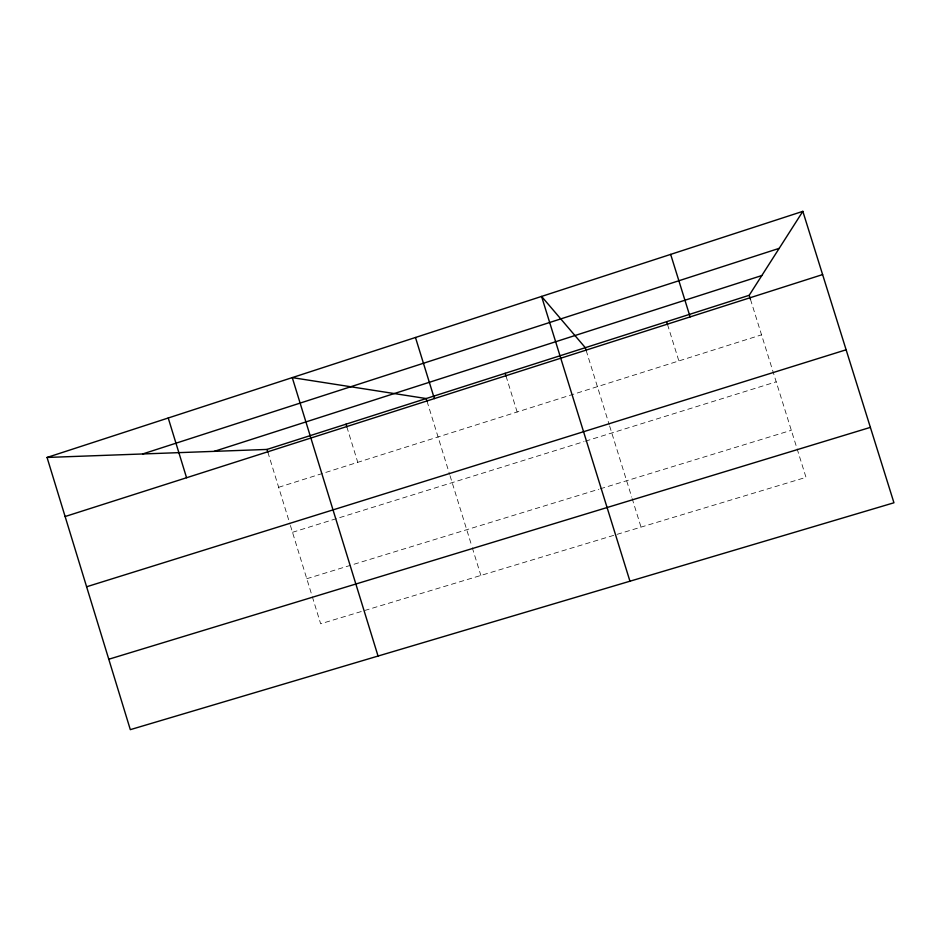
<?xml version="1.0" encoding="UTF-8"?>
<svg xmlns="http://www.w3.org/2000/svg" width="941" height="941" viewBox="0 0 941 941"><rect width="100%" height="100%" fill="white"/><g stroke="black" fill="none" stroke-linecap="round" stroke-linejoin="round"><path stroke-width="0.71" stroke-dasharray="4.71 3.53" d="M278.654 487.297L761.54 334.831M292.498 532.3L584.079 441.6M585.455 441.164L776.196 381.823M306.778 578.715L598.852 489.238M600.24 488.814L791.322 430.284M750.483 299.391L806.002 477.346L320.658 623.789L312.247 596.465M667.522 324.492L678.861 360.932M586.172 350.475L609.18 424.544M609.615 425.955L631.717 497.107M632.14 498.471L641.033 527.125M506.023 376.071L517.15 411.993M427.038 401.289L449.61 474.323M450.033 475.711L471.876 546.345M472.3 547.733L480.863 575.445M346.841 426.908L357.768 462.313M267.867 452.233L289.981 524.113M290.404 525.478L311.824 595.1"/><path stroke-width="1.41" d="M47.05 457.455L267.009 449.433L749.201 295.298L802.838 211.349L893.95 502.776L130.317 729.651L47.05 457.455L802.838 211.349M142.62 453.974L779.195 248.353M214.219 451.362L761.822 275.548M65.117 516.527L822.61 274.584M86.607 586.772L846.124 349.793M108.78 659.241L870.378 427.379M749.201 295.298L750.483 299.391M670.662 254.388L690.129 316.894M666.651 321.693L667.522 324.492M586.172 350.475L585.314 347.688L541.581 296.427L629.952 581.209M505.164 373.306L506.023 376.071M415.475 337.49L434.366 398.584M427.038 401.289L426.191 398.549L292.263 377.612L378.047 656.053M346.006 424.179L346.841 426.908M267.009 449.433L267.867 452.233M168.227 417.992L186.565 477.734"/></g></svg>
